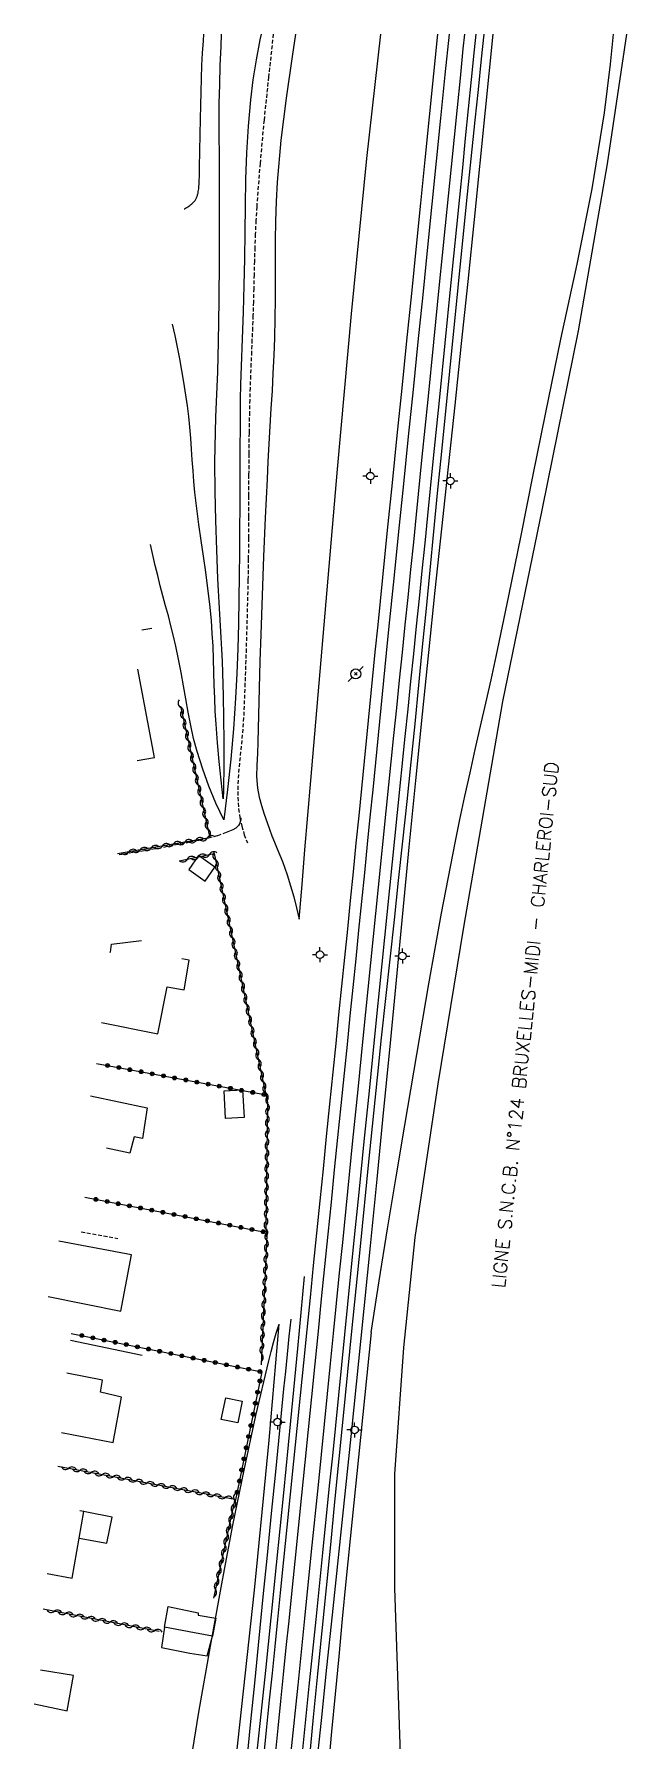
# Model space of a CAD drawing. Header units: millimetres. Extents: x 149999 to 151001, y 153000 to 154001.
# Drawn here: x 150575.2 to 150653.5, y 153774.6 to 154000 of the extents above; entities that cross this region are included whole.
import ezdxf
from ezdxf.enums import TextEntityAlignment as Align

# ---------------------------------------------------------------- set-up
doc = ezdxf.new("R2010")
doc.units = ezdxf.units.MM
doc.linetypes.add('DASHED', pattern=[0.75, 0.5, -0.25])
doc.layers.get('0').update_dxf_attribs({"linetype": 'CONTINUOUS'})
for name, color, linetype in [('W0014', 7, 'CONTINUOUS'), ('W0017', 7, 'CONTINUOUS'), ('W0070', 7, 'DASHED'), ('W0101', 7, 'CONTINUOUS'), ('W0104', 1, 'CONTINUOUS'), ('W0112', 1, 'DASHED'), ('W0211', 2, 'CONTINUOUS'), ('W0214', 2, 'CONTINUOUS'), ('W0310', 3, 'CONTINUOUS'), ('W0323', 7, 'CONTINUOUS'), ('W0330', 7, 'CONTINUOUS'), ('W0473', 7, 'CONTINUOUS'), ('W0610', 7, 'CONTINUOUS'), ('W0700', 7, 'CONTINUOUS'), ('W0989', 7, 'CONTINUOUS')]:
    doc.layers.add(name, color=color, linetype=linetype)
doc.styles.get("Standard").update_dxf_attribs({"font": 'romans.shx', "width": 0.85})

# ---------------------------------------------------------------- blocks, each defined once
blk = doc.blocks.new('T610')
for p, q in [((-0.500001, 0), (-1.000002, 0)), ((0, 0.500001), (0, 1.000002)), ((0.500001, 0), (1.000002, 0)), ((0, -0.500001), (0, -1.000002))]:
    blk.add_line(p, q)
blk.add_ellipse((0, 0), major_axis=(-0.353554, 0.353554), ratio=1, start_param=3.926990817, end_param=10.2101761242)
blk = doc.blocks.new('T473')
for p, q in [((-0.166667, 0.166667), (0.166667, -0.166667)), ((-0.166667, -0.166667), (0.166667, 0.166667)), ((0.500001, 0.500001), (1.000002, 1.000002)), ((-1.000002, -1.000002), (-0.500001, -0.500001))]:
    blk.add_line(p, q)
blk.add_ellipse((0, 0), major_axis=(0.471405, 0.471405), ratio=1, start_param=5.4977871438, end_param=11.780972451)
blk = doc.blocks.new('t323o')
at = {"color": 0, "linetype": 'Continuous'}
for radius in [0.25, 0.15]:
    blk.add_circle((0, 0), radius, dxfattribs=at)
blk = doc.blocks.new('t310o')
at = {"color": 0, "linetype": 'Continuous'}
for centre, start, end in [((-0.5, 0.38), 216.8699, 323.1304), ((0.5, -0.37), 36.8699, 143.1303)]:
    blk.add_arc(centre, 0.625, start, end, dxfattribs=at)

msp = doc.modelspace()

# ---------------------------------------------------------------- linework, layer by layer
at = {"layer": 'W0014'}
msp.add_lwpolyline([(150595, 153976.91), (150595.02, 153976.92), (150595.17, 153977.01), (150595.32, 153977.09), (150595.46, 153977.19), (150595.6, 153977.28), (150595.74, 153977.37), (150595.88, 153977.48), (150596.01, 153977.59), (150596.16, 153977.73), (150596.3, 153977.87), (150596.43, 153978.03), (150596.54, 153978.2), (150596.61, 153978.35), (150596.67, 153978.5), (150596.72, 153978.65), (150596.76, 153978.8), (150596.81, 153978.99), (150596.85, 153979.18), (150596.88, 153979.38), (150596.91, 153979.57), (150596.98, 153980.46), (150597, 153981.36), (150597.01, 153982.25), (150597.02, 153983.14), (150597.04, 153983.84), (150597.05, 153984.55), (150597.06, 153985.26), (150597.08, 153985.97), (150597.09, 153986.68), (150597.1, 153987.38), (150597.12, 153988.09), (150597.13, 153988.8), (150597.17, 153990.57), (150597.21, 153992.35), (150597.26, 153994.12), (150597.33, 153995.89), (150597.42, 153997.5), (150597.53, 153999.11), (150597.6, 154000)], dxfattribs=at)
at = {"layer": 'W0017'}
for points in [[(150585.11, 153878.7), (150585.23, 153878.67), (150585.4, 153879.71), (150589.36, 153880.2)], [(150579.95, 153827.39), (150589.42, 153825.42)]]:
    msp.add_lwpolyline(points, dxfattribs=at)
at = {"layer": 'W0070'}
for points in [[(150606.75, 154000), (150606.13, 153994.33), (150605.53, 153988.62), (150605, 153982.9), (150604.56, 153977.17), (150604.46, 153975.38), (150604.38, 153973.58), (150604.31, 153971.79), (150604.26, 153969.99), (150604.22, 153968.19), (150604.17, 153966.39), (150604.12, 153964.6), (150604.07, 153962.8), (150604.01, 153961.21), (150603.94, 153959.62), (150603.88, 153958.03), (150603.81, 153956.44), (150603.75, 153954.84), (150603.69, 153953.25), (150603.64, 153951.66), (150603.6, 153950.07), (150603.55, 153947.29), (150603.52, 153944.51), (150603.5, 153941.74), (150603.5, 153938.96), (150603.49, 153936.18), (150603.48, 153933.4), (150603.45, 153930.63), (150603.41, 153927.85), (150603.3, 153923.3), (150603.17, 153918.74), (150603.01, 153914.19), (150602.83, 153909.64), (150602.73, 153908.14), (150602.6, 153906.65), (150602.44, 153905.15), (150602.28, 153903.66), (150602.15, 153902.15), (150602.07, 153900.64), (150602.07, 153899.13), (150602.17, 153897.61), (150602.33, 153896.45), (150602.58, 153895.31), (150602.92, 153894.19), (150603.34, 153893.1)], [(150602.48, 153896.42), (150602.46, 153896.14), (150602.4, 153895.87), (150602.29, 153895.62), (150602.14, 153895.39), (150601.79, 153895.07), (150601.39, 153894.82), (150600.96, 153894.64), (150600.54, 153894.47), (150599.35, 153894.04), (150598.14, 153893.71), (150596.91, 153893.43), (150595.68, 153893.18), (150591.17, 153892.31), (150586.65, 153891.57), (150586.41, 153891.54)]]:
    msp.add_lwpolyline(points, dxfattribs=at)
at = {"layer": 'W0101'}
for points in [[(150588.77, 153904), (150591.08, 153904.39), (150588.87, 153916.05)], [(150584.06, 153869.38), (150591.5, 153867.86), (150592.73, 153874.09), (150594.96, 153873.68), (150595.65, 153877.6), (150594.68, 153877.8)], [(150582.59, 153859.66), (150590.08, 153858.08), (150589.48, 153854.03), (150588.36, 153854.26), (150587.82, 153852.11), (150584.7, 153852.76)], [(150577.02, 153833.15), (150586.61, 153831.23), (150588.04, 153838.66), (150578.44, 153840.48)], [(150578.76, 153815.19), (150585.59, 153813.87), (150586.7, 153819.83), (150583.94, 153820.49), (150584.17, 153822.08), (150579.47, 153823)], [(150576.88, 153796.56), (150580.16, 153795.93), (150581.71, 153804.72), (150581.18, 153804.81)]]:
    msp.add_lwpolyline(points, dxfattribs=at)
at = {"layer": 'W0104'}
for points in [[(150595.59, 153889.57), (150597.76, 153888.06), (150599.05, 153889.91), (150596.88, 153891.42)], [(150602.69, 153860.46), (150602.89, 153856.83), (150600.46, 153856.7), (150600.26, 153860.33)], [(150599.89, 153816.91), (150600.47, 153819.77), (150602.66, 153819.34), (150602.08, 153816.47)], [(150592.85, 153792.16), (150596.81, 153791.33), (150596.84, 153791.05), (150596.83, 153791.05), (150599.18, 153790.65), (150598.72, 153788.26), (150596.34, 153788.72), (150596.33, 153788.72), (150592.39, 153789.47)]]:
    msp.add_lwpolyline(points, close=True, dxfattribs=at)
for points in [[(150581.09, 153801.21), (150584.78, 153800.53), (150585.46, 153804), (150582.12, 153804.63), (150581.71, 153804.72)], [(150592.39, 153789.47), (150591.97, 153786.77), (150595.74, 153786), (150595.74, 153786.01), (150598.04, 153785.67), (150598.72, 153788.26)], [(150575.16, 153779.33), (150575.15, 153779.33), (150579.5, 153778.4), (150580.37, 153783.04), (150576.01, 153783.76)]]:
    msp.add_lwpolyline(points, dxfattribs=at)
at = {"layer": 'W0112'}
msp.add_lwpolyline([(150581.39, 153841.72), (150586.22, 153840.83)], dxfattribs=at)
at = {"layer": 'W0211'}
for points in [[(150599.87, 154000), (150599.81, 153998.35), (150599.71, 153995.84), (150599.63, 153993.33), (150599.58, 153990.82), (150599.57, 153989.59), (150599.57, 153988.37), (150599.57, 153987.15), (150599.58, 153985.92), (150599.6, 153984.7), (150599.61, 153983.48), (150599.62, 153982.26), (150599.62, 153981.03), (150599.61, 153975.61), (150599.6, 153970.18), (150599.56, 153964.75), (150599.48, 153959.33), (150599.43, 153957.34), (150599.37, 153955.35), (150599.29, 153953.37), (150599.21, 153951.38), (150599.13, 153949.39), (150599.06, 153947.41), (150599.02, 153945.42), (150599, 153943.43), (150599.03, 153939.57), (150599.12, 153935.71), (150599.25, 153931.86), (150599.4, 153928), (150599.47, 153926.45), (150599.55, 153924.89), (150599.64, 153923.34), (150599.73, 153921.79), (150599.83, 153920.23), (150599.91, 153918.68), (150599.99, 153917.12), (150600.05, 153915.57), (150600.13, 153912.56), (150600.19, 153909.55), (150600.22, 153906.54), (150600.22, 153903.53), (150600.21, 153902.38), (150600.19, 153901.23), (150600.16, 153900.08), (150600.12, 153898.93)], [(150609.68, 154000), (150609.24, 153997.06), (150608.45, 153991.53), (150607.77, 153985.99), (150607.27, 153980.43), (150607.12, 153977.86), (150607.04, 153975.29), (150607, 153972.71), (150607, 153970.14), (150607, 153967.56), (150607, 153964.99), (150606.98, 153962.42), (150606.91, 153959.85), (150606.82, 153957.52), (150606.71, 153955.18), (150606.59, 153952.85), (150606.45, 153950.52), (150606.31, 153948.19), (150606.18, 153945.86), (150606.05, 153943.53), (150605.94, 153941.2), (150605.7, 153936.07), (150605.48, 153930.94), (150605.28, 153925.81), (150605.09, 153920.67), (150604.98, 153917.11), (150604.88, 153913.55), (150604.79, 153909.98), (150604.72, 153906.42), (150604.66, 153904.91), (150604.58, 153903.39), (150604.55, 153901.87), (150604.67, 153900.35), (150604.88, 153899.17), (150605.2, 153898.03), (150605.57, 153896.9), (150605.94, 153895.78), (150606.25, 153894.91), (150606.57, 153894.05), (150606.92, 153893.19), (150607.27, 153892.34), (150607.62, 153891.49), (150607.96, 153890.63), (150608.29, 153889.77), (150608.59, 153888.89), (150609.04, 153887.44), (150609.46, 153885.98), (150609.84, 153884.51), (150610.18, 153883.03)], [(150634.57, 154000), (150634.23, 153996.72), (150633.81, 153992.67), (150633.39, 153988.62), (150632.26, 153977.57), (150631.14, 153966.51), (150630.02, 153955.46), (150628.92, 153944.41), (150628.42, 153939.33), (150627.92, 153934.25), (150627.43, 153929.17), (150626.94, 153924.09), (150626.44, 153919.01), (150625.94, 153913.93), (150625.44, 153908.85), (150624.92, 153903.77), (150624.39, 153898.56), (150623.83, 153893.35), (150623.27, 153888.15), (150622.71, 153882.94), (150622.15, 153877.73), (150621.58, 153872.52), (150621.03, 153867.32), (150620.48, 153862.11), (150619.34, 153850.93), (150618.22, 153839.75), (150617.1, 153828.56), (150615.99, 153817.38), (150615.42, 153811.69), (150614.86, 153806.01), (150614.3, 153800.32), (150613.73, 153794.63), (150613.17, 153788.95), (150612.61, 153783.26), (150612.04, 153777.57), (150611.48, 153771.89)], [(150619.67, 153828.38), (150620.75, 153835.24), (150621.85, 153842.11), (150622.97, 153848.96), (150624.13, 153855.82), (150625.71, 153865.15), (150627.32, 153874.49), (150628.99, 153883.81), (150630.78, 153893.11), (150631.41, 153896.2), (150632.07, 153899.29), (150632.75, 153902.37), (150633.45, 153905.44), (150634.15, 153908.52), (150634.84, 153911.59), (150635.53, 153914.67), (150636.19, 153917.75), (150637.86, 153925.74), (150639.5, 153933.74), (150641.11, 153941.75), (150642.71, 153949.75), (150644.77, 153959.68), (150646.89, 153969.61), (150648.87, 153979.57), (150650.52, 153989.59), (150651.32, 153996.04), (150651.69, 154000)], [(150600.12, 153898.95), (150599.85, 153901.4), (150599.6, 153903.86), (150599.38, 153906.33), (150599.2, 153908.79), (150599.09, 153910.51), (150599.02, 153912.22), (150598.96, 153913.94), (150598.91, 153915.65), (150598.86, 153917.37), (150598.79, 153919.09), (150598.7, 153920.8), (150598.57, 153922.52), (150598.36, 153924.64), (150598.11, 153926.75), (150597.83, 153928.87), (150597.53, 153930.98), (150597.23, 153933.08), (150596.93, 153935.19), (150596.65, 153937.3), (150596.41, 153939.42), (150596.26, 153940.85), (150596.15, 153942.29), (150596.04, 153943.72), (150595.94, 153945.16), (150595.84, 153946.59), (150595.72, 153948.03), (150595.58, 153949.46), (150595.4, 153950.89), (150594.94, 153953.99), (150594.39, 153957.07), (150593.78, 153960.15), (150593.46, 153961.66)], [(150604.29, 153769.74), (150605.02, 153776.72), (150605.75, 153783.71), (150606.47, 153790.69), (150607.18, 153797.68), (150608.13, 153807.21), (150609.07, 153816.74), (150609.99, 153826.27), (150610.89, 153835.8)], [(150601.83, 153772.08), (150602.32, 153776.53), (150602.82, 153780.98), (150603.32, 153785.44), (150603.8, 153789.89), (150604.28, 153794.35), (150604.73, 153798.81), (150605.48, 153806.47), (150606.19, 153814.15), (150606.87, 153821.82), (150607.52, 153829.5)], [(150619.67, 153828.38), (150618.83, 153820.15), (150618, 153811.93), (150617.17, 153803.71), (150616.36, 153795.49), (150615.87, 153790.53), (150615.4, 153785.56), (150614.93, 153780.6), (150614.46, 153775.64), (150613.99, 153770.68)]]:
    msp.add_lwpolyline(points, dxfattribs=at)
at = {"layer": 'W0214'}
for points in [[(150605.14, 154000), (150604.99, 153999.24), (150604.5, 153996.61), (150604.07, 153993.97), (150603.74, 153991.32), (150603.43, 153987.82), (150603.22, 153984.32), (150603.09, 153980.82), (150603.02, 153977.31), (150602.98, 153973.81), (150602.94, 153970.31), (150602.88, 153966.81), (150602.79, 153963.31), (150602.74, 153962.11), (150602.69, 153960.91), (150602.64, 153959.72), (150602.59, 153958.52), (150602.54, 153957.32), (150602.5, 153956.13), (150602.46, 153954.93), (150602.43, 153953.73), (150602.39, 153951.71), (150602.37, 153949.7), (150602.36, 153947.68), (150602.35, 153945.66), (150602.35, 153943.64), (150602.35, 153941.62), (150602.34, 153939.61), (150602.33, 153937.59), (150602.31, 153934.53), (150602.28, 153931.47), (150602.25, 153928.42), (150602.2, 153925.36), (150602.14, 153922.08), (150602.06, 153918.79), (150601.95, 153915.51), (150601.78, 153912.23), (150601.49, 153908.2), (150601.13, 153904.17), (150600.7, 153900.15), (150600.21, 153896.14)], [(150610.18, 153883.03), (150610.56, 153887.61), (150610.94, 153892.19), (150611.32, 153896.77), (150611.72, 153901.34), (150613.48, 153921.91), (150615.22, 153942.48), (150617.07, 153963.04), (150619.13, 153983.58), (150620.96, 154000)], [(150635.76, 154000), (150634.77, 153989.95), (150633.31, 153975.48), (150632.46, 153967.31), (150631.6, 153959.13), (150630.73, 153950.96), (150629.86, 153942.79), (150628.98, 153934.62), (150628.12, 153926.45), (150627.26, 153918.28), (150626.42, 153910.11), (150625.54, 153901.33), (150624.68, 153892.55), (150623.83, 153883.77), (150622.98, 153874.98), (150622.14, 153866.2), (150621.29, 153857.42), (150620.44, 153848.64), (150619.56, 153839.86), (150618.33, 153827.66), (150617.07, 153815.47), (150615.8, 153803.28), (150614.53, 153791.08), (150613.8, 153784.1), (150613.07, 153777.12), (150612.33, 153770.14)], [(150600.21, 153896.14), (150599.18, 153898.34), (150598.26, 153900.59), (150597.43, 153902.87), (150596.7, 153905.18), (150596.23, 153906.9), (150595.84, 153908.64), (150595.49, 153910.38), (150595.18, 153912.13), (150594.89, 153913.88), (150594.58, 153915.63), (150594.25, 153917.37), (150593.88, 153919.11), (150593.57, 153920.45), (150593.23, 153921.78), (150592.89, 153923.11), (150592.53, 153924.44), (150592.18, 153925.77), (150591.83, 153927.1), (150591.49, 153928.43), (150591.16, 153929.77), (150590.71, 153931.73), (150590.53, 153932.55)], [(150603.3, 153772.01), (150603.8, 153776.99), (150604.35, 153782.49), (150604.9, 153787.98), (150605.44, 153793.48), (150605.98, 153798.97), (150606.52, 153804.47), (150607.07, 153809.96), (150607.62, 153815.46), (150608.17, 153820.95), (150608.4, 153823.25), (150608.63, 153825.55), (150608.87, 153827.85), (150609.11, 153830.15)], [(150595.51, 153769.43), (150596.91, 153778.2), (150598.44, 153786.95), (150600.04, 153795.68), (150601.43, 153802.95), (150602.89, 153810.21), (150604.45, 153817.44), (150606.15, 153824.65), (150606.46, 153825.87), (150606.79, 153827.09), (150607.14, 153828.3), (150607.52, 153829.5)]]:
    msp.add_lwpolyline(points, dxfattribs=at)
at = {"layer": 'W0310'}
for points in [[(150589.4, 153921.25), (150590.72, 153921.5)], [(150594.5, 153911.18), (150598.35, 153893.78), (150586.19, 153891.66)], [(150594.32, 153890.73), (150598.95, 153891.7), (150606.01, 153858.79), (150605.78, 153842.07), (150605.9, 153841.26), (150605.14, 153824.11)], [(150578.27, 153810.73), (150601.68, 153806.35), (150598.85, 153793.28)], [(150591.69, 153788.89), (150576.37, 153791.84)]]:
    msp.add_lwpolyline(points, dxfattribs=at)
at = {"layer": 'W0323'}
for points in [[(150583.39, 153863.95), (150605.61, 153859.83)], [(150581.85, 153846.28), (150605.69, 153841.67)], [(150580.04, 153828.27), (150605.24, 153823.19), (150601.67, 153805.82)]]:
    msp.add_lwpolyline(points, dxfattribs=at)
at = {"layer": 'W0330'}
msp.add_lwpolyline([(150622.45, 153693.27), (150622.36, 153703.66), (150622.75, 153717.21), (150623.69, 153729.35), (150623.82, 153745.04), (150623.58, 153756.12), (150623.53, 153774), (150622.83, 153794.59), (150622.83, 153809.65), (150624.02, 153826.42), (150625.52, 153840.93), (150628.53, 153861.26), (150631.95, 153881.98), (150637.1, 153911.78), (150642.34, 153937.32), (150647.08, 153960.8), (150650.91, 153982.87), (150653.47, 154000)], dxfattribs=at)
at = {"layer": 'W0700'}
for points in [[(150628.47, 154000), (150627.94, 153994.76), (150627.37, 153989.06), (150626.79, 153983.37), (150626.22, 153977.67), (150625.64, 153971.97), (150625, 153965.71), (150624.36, 153959.46), (150623.73, 153953.2), (150623.09, 153946.95), (150622.45, 153940.69), (150621.81, 153934.43), (150621.18, 153928.18), (150620.55, 153921.92), (150620.19, 153918.32), (150619.83, 153914.71), (150619.47, 153911.1), (150619.11, 153907.49), (150618.76, 153903.89), (150618.4, 153900.28), (150618.04, 153896.67), (150617.68, 153893.07), (150617.3, 153889.29), (150616.92, 153885.5), (150616.54, 153881.72), (150616.15, 153877.94), (150615.77, 153874.16), (150615.39, 153870.38), (150615, 153866.6), (150614.62, 153862.82), (150614.19, 153858.56), (150613.76, 153854.3), (150613.33, 153850.04), (150612.9, 153845.78), (150612.47, 153841.52), (150612.04, 153837.26), (150611.61, 153833), (150611.18, 153828.74), (150610.74, 153824.4), (150610.3, 153820.06), (150609.86, 153815.71), (150609.42, 153811.37), (150608.98, 153807.03), (150608.54, 153802.68), (150608.1, 153798.34), (150607.66, 153793.99), (150607.3, 153790.45), (150606.94, 153786.9), (150606.59, 153783.36), (150606.23, 153779.81), (150605.87, 153776.27), (150605.51, 153772.72)], [(150629.98, 154000), (150629.44, 153994.61), (150628.86, 153988.91), (150628.29, 153983.21), (150627.71, 153977.52), (150627.13, 153971.82), (150626.5, 153965.56), (150625.86, 153959.31), (150625.22, 153953.05), (150624.58, 153946.8), (150623.94, 153940.54), (150623.3, 153934.28), (150622.67, 153928.03), (150622.04, 153921.77), (150621.68, 153918.17), (150621.32, 153914.56), (150620.96, 153910.95), (150620.61, 153907.34), (150620.25, 153903.74), (150619.89, 153900.13), (150619.53, 153896.52), (150619.17, 153892.92), (150618.79, 153889.14), (150618.41, 153885.35), (150618.03, 153881.57), (150617.65, 153877.79), (150617.26, 153874.01), (150616.88, 153870.23), (150616.5, 153866.45), (150616.11, 153862.67), (150615.68, 153858.41), (150615.25, 153854.15), (150614.82, 153849.89), (150614.39, 153845.63), (150613.96, 153841.37), (150613.53, 153837.11), (150613.1, 153832.85), (150612.67, 153828.59), (150612.23, 153824.25), (150611.79, 153819.91), (150611.35, 153815.56), (150610.91, 153811.22), (150610.47, 153806.88), (150610.03, 153802.53), (150609.59, 153798.19), (150609.15, 153793.84), (150608.79, 153790.3), (150608.43, 153786.75), (150608.08, 153783.21), (150607.72, 153779.66), (150607.36, 153776.11), (150607.01, 153772.57)], [(150632.02, 154000), (150631.82, 153998.07), (150631.43, 153994.17), (150631.03, 153990.28), (150630.64, 153986.38), (150630.25, 153982.48), (150629.86, 153978.59), (150629.47, 153974.69), (150629.08, 153970.79), (150628.69, 153966.89), (150627.93, 153959.3), (150627.16, 153951.71), (150626.4, 153944.11), (150625.64, 153936.52), (150625.26, 153932.87), (150624.89, 153929.22), (150624.52, 153925.56), (150624.15, 153921.91), (150623.77, 153918.26), (150623.4, 153914.61), (150623.03, 153910.96), (150622.66, 153907.3), (150621.64, 153897.29), (150620.62, 153887.27), (150619.61, 153877.26), (150618.59, 153867.24), (150617.91, 153860.5), (150617.23, 153853.77), (150616.56, 153847.03), (150615.88, 153840.29), (150615.48, 153836.29), (150615.07, 153832.28), (150614.67, 153828.28), (150614.27, 153824.28), (150613.87, 153820.27), (150613.47, 153816.27), (150613.07, 153812.26), (150612.67, 153808.26), (150611.77, 153799.44), (150610.87, 153790.61), (150609.98, 153781.79), (150609.08, 153772.97)], [(150633.52, 154000), (150633.31, 153997.92), (150632.92, 153994.02), (150632.52, 153990.13), (150632.13, 153986.23), (150631.74, 153982.33), (150631.35, 153978.43), (150630.96, 153974.54), (150630.57, 153970.64), (150630.18, 153966.74), (150629.42, 153959.15), (150628.66, 153951.56), (150627.89, 153943.96), (150627.13, 153936.37), (150626.76, 153932.72), (150626.39, 153929.07), (150626.01, 153925.41), (150625.64, 153921.76), (150625.27, 153918.11), (150624.89, 153914.46), (150624.52, 153910.8), (150624.15, 153907.15), (150623.13, 153897.14), (150622.11, 153887.12), (150621.1, 153877.11), (150620.09, 153867.09), (150619.41, 153860.35), (150618.73, 153853.62), (150618.05, 153846.88), (150617.37, 153840.14), (150616.97, 153836.14), (150616.57, 153832.13), (150616.17, 153828.13), (150615.77, 153824.13), (150615.36, 153820.12), (150614.96, 153816.12), (150614.56, 153812.11), (150614.16, 153808.11), (150613.26, 153799.29), (150612.37, 153790.46), (150611.47, 153781.64), (150610.57, 153772.82)]]:
    msp.add_lwpolyline(points, dxfattribs=at)

# ---------------------------------------------------------------- block references
at = {"layer": 'W0310'}
for p, rotation in [((150594.53, 153911.02), 282.4916425661687), ((150594.86, 153909.56), 282.4916425661687), ((150595.18, 153908.09), 282.4916425661687), ((150595.51, 153906.63), 282.4916425661687), ((150595.83, 153905.16), 282.4916425661687), ((150596.16, 153903.7), 282.4916425661687), ((150596.48, 153902.24), 282.4916425661687), ((150596.81, 153900.77), 282.4916425661687), ((150597.13, 153899.31), 282.4916425661687), ((150597.45, 153897.84), 282.4916425661687), ((150597.78, 153896.38), 282.4916425661687), ((150598.1, 153894.91), 282.4916425661687), ((150592.1, 153892.69), 189.8961273610319), ((150593.58, 153892.95), 189.8961273610319), ((150595.06, 153893.21), 189.8961273610319), ((150596.54, 153893.47), 189.8961273610319), ((150598.01, 153893.73), 189.8961273610319), ((150587.67, 153891.92), 189.8961273610319), ((150589.15, 153892.18), 189.8961273610319), ((150590.63, 153892.44), 189.8961273610319), ((150595.39, 153890.95), 11.83373097104344), ((150596.86, 153891.26), 11.83373097104344), ((150598.33, 153891.57), 11.83373097104344), ((150599.13, 153890.86), 282.0995128508038), ((150599.45, 153889.39), 282.0995128508038), ((150599.76, 153887.92), 282.0995128508038), ((150600.07, 153886.46), 282.0995128508038), ((150600.39, 153884.99), 282.0995128508038), ((150600.7, 153883.52), 282.0995128508038), ((150601.02, 153882.06), 282.0995128508038), ((150601.33, 153880.59), 282.0995128508038), ((150601.65, 153879.12), 282.0995128508038), ((150601.96, 153877.66), 282.0995128508038), ((150602.28, 153876.19), 282.0995128508038), ((150602.59, 153874.72), 282.0995128508038), ((150602.9, 153873.26), 282.0995128508038), ((150603.22, 153871.79), 282.0995128508038), ((150603.53, 153870.32), 282.0995128508038), ((150603.85, 153868.86), 282.0995128508038), ((150604.16, 153867.39), 282.0995128508038), ((150604.48, 153865.92), 282.0995128508038), ((150604.79, 153864.46), 282.0995128508038), ((150605.11, 153862.99), 282.0995128508038), ((150605.42, 153861.52), 282.0995128508038), ((150605.73, 153860.06), 282.0995128508038), ((150606, 153858.59), 269.2324928568323), ((150605.98, 153857.09), 269.2324928568323), ((150605.94, 153854.09), 269.2324928568323), ((150605.96, 153855.59), 269.2324928568323), ((150605.92, 153852.59), 269.2324928568323), ((150605.88, 153849.59), 269.2324928568323), ((150605.9, 153851.09), 269.2324928568323), ((150605.86, 153848.09), 269.2324928568323), ((150605.82, 153845.09), 269.2324928568323), ((150605.84, 153846.59), 269.2324928568323), ((150605.8, 153843.59), 269.2324928568323), ((150605.78, 153842.09), 269.2324928568323), ((150605.87, 153840.6), 267.4450411310185), ((150605.8, 153839.1), 267.4450411310185), ((150605.67, 153836.1), 267.4450411310185), ((150605.74, 153837.6), 267.4450411310185), ((150605.6, 153834.6), 267.4450411310185), ((150605.47, 153831.61), 267.4450411310185), ((150605.54, 153833.11), 267.4450411310185), ((150605.4, 153830.11), 267.4450411310185), ((150605.27, 153827.11), 267.4450411310185), ((150605.34, 153828.61), 267.4450411310185), ((150605.2, 153825.61), 267.4450411310185), ((150579.75, 153810.45), 349.4034346726888), ((150581.22, 153810.18), 349.4034346726888), ((150582.7, 153809.9), 349.4034346726888), ((150584.17, 153809.62), 349.4034346726888), ((150585.64, 153809.35), 349.4034346726888), ((150587.12, 153809.07), 349.4034346726888), ((150588.59, 153808.8), 349.4034346726888), ((150590.07, 153808.52), 349.4034346726888), ((150591.54, 153808.24), 349.4034346726888), ((150593.02, 153807.97), 349.4034346726888), ((150594.49, 153807.69), 349.4034346726888), ((150595.97, 153807.42), 349.4034346726888), ((150597.44, 153807.14), 349.4034346726888), ((150598.91, 153806.87), 349.4034346726888), ((150600.39, 153806.59), 349.4034346726888), ((150601.33, 153804.7), 257.7394142006819), ((150601.65, 153806.17), 257.7394142006819), ((150601.01, 153803.24), 257.7394142006819), ((150600.37, 153800.31), 257.7394142006819), ((150600.69, 153801.77), 257.7394142006819), ((150599.73, 153797.37), 257.7394142006819), ((150600.05, 153798.84), 257.7394142006819), ((150599.42, 153795.91), 257.7394142006819), ((150599.1, 153794.44), 257.7394142006819), ((150577.84, 153791.56), 169.0739992394695), ((150579.32, 153791.27), 169.0739992394695), ((150580.79, 153790.99), 169.0739992394695), ((150582.26, 153790.7), 169.0739992394695), ((150583.74, 153790.42), 169.0739992394695), ((150585.21, 153790.14), 169.0739992394695), ((150586.68, 153789.85), 169.0739992394695), ((150588.15, 153789.57), 169.0739992394695), ((150589.63, 153789.28), 169.0739992394695), ((150591.1, 153789), 169.0739992394695)]:
    msp.add_blockref('t310o', p, dxfattribs=dict(at, rotation=rotation))
at = {"layer": 'W0323'}
for p, rotation in [((150584.86, 153863.68), 349.495949796431), ((150586.34, 153863.41), 349.495949796431), ((150587.81, 153863.13), 349.495949796431), ((150589.29, 153862.86), 349.495949796431), ((150590.76, 153862.59), 349.495949796431), ((150592.24, 153862.31), 349.495949796431), ((150593.71, 153862.04), 349.495949796431), ((150595.19, 153861.77), 349.495949796431), ((150596.66, 153861.49), 349.495949796431), ((150598.14, 153861.22), 349.495949796431), ((150599.61, 153860.95), 349.495949796431), ((150601.09, 153860.67), 349.495949796431), ((150602.56, 153860.4), 349.495949796431), ((150604.04, 153860.13), 349.495949796431), ((150605.51, 153859.85), 349.495949796431), ((150583.32, 153845.99), 349.0605557257921), ((150584.8, 153845.71), 349.0605557257921), ((150586.27, 153845.42), 349.0605557257921), ((150587.74, 153845.14), 349.0605557257921), ((150589.21, 153844.85), 349.0605557257921), ((150590.69, 153844.57), 349.0605557257921), ((150592.16, 153844.28), 349.0605557257921), ((150593.63, 153844), 349.0605557257921), ((150595.1, 153843.72), 349.0605557257921), ((150596.58, 153843.43), 349.0605557257921), ((150598.05, 153843.15), 349.0605557257921), ((150599.52, 153842.86), 349.0605557257921), ((150601, 153842.58), 349.0605557257921), ((150602.47, 153842.29), 349.0605557257921), ((150603.94, 153842.01), 349.0605557257921), ((150605.41, 153841.72), 349.0605557257921), ((150581.45, 153827.99), 348.5934960844245), ((150582.92, 153827.69), 348.5934960844245), ((150584.39, 153827.39), 348.5934960844245), ((150585.86, 153827.1), 348.5934960844245), ((150587.33, 153826.8), 348.5934960844245), ((150588.8, 153826.5), 348.5934960844245), ((150590.27, 153826.21), 348.5934960844245), ((150591.74, 153825.91), 348.5934960844245), ((150593.21, 153825.61), 348.5934960844245), ((150594.68, 153825.32), 348.5934960844245), ((150596.15, 153825.02), 348.5934960844245), ((150597.62, 153824.72), 348.5934960844245), ((150599.09, 153824.43), 348.5934960844245), ((150600.56, 153824.13), 348.5934960844245), ((150602.03, 153823.83), 348.5934960844245), ((150603.5, 153823.54), 348.5934960844245), ((150604.97, 153823.24), 348.5934960844245), ((150605, 153821.99), 258.3876895002865), ((150604.39, 153819.05), 258.3876895002865), ((150604.69, 153820.52), 258.3876895002865), ((150604.09, 153817.58), 258.3876895002865), ((150603.49, 153814.64), 258.3876895002865), ((150603.79, 153816.11), 258.3876895002865), ((150602.88, 153811.7), 258.3876895002865), ((150603.18, 153813.17), 258.3876895002865), ((150602.58, 153810.23), 258.3876895002865), ((150601.98, 153807.29), 258.3876895002865), ((150602.28, 153808.76), 258.3876895002865)]:
    msp.add_blockref('t323o', p, dxfattribs=dict(at, rotation=rotation))
at = {"layer": 'W0473'}
msp.add_blockref('T473', (150617.65, 153915.44), dxfattribs=at)
at = {"layer": 'W0610'}
for p in [(150619.59, 153941.58), (150630.15, 153940.95), (150612.92, 153878.33), (150623.81, 153878.15), (150607.32, 153816.56), (150617.49, 153815.52)]:
    msp.add_blockref('T610', p, dxfattribs=at)

# ---------------------------------------------------------------- texts
at = {"layer": 'W0989'}
msp.add_text('LIGNE S.N.C.B. N°124 BRUXELLES-MIDI - CHARLEROI-SUD', height=1.75, rotation=84.1728, dxfattribs=at).set_placement((150640.04, 153869.06), align=Align.MIDDLE)

doc.saveas('drawing.dxf')
